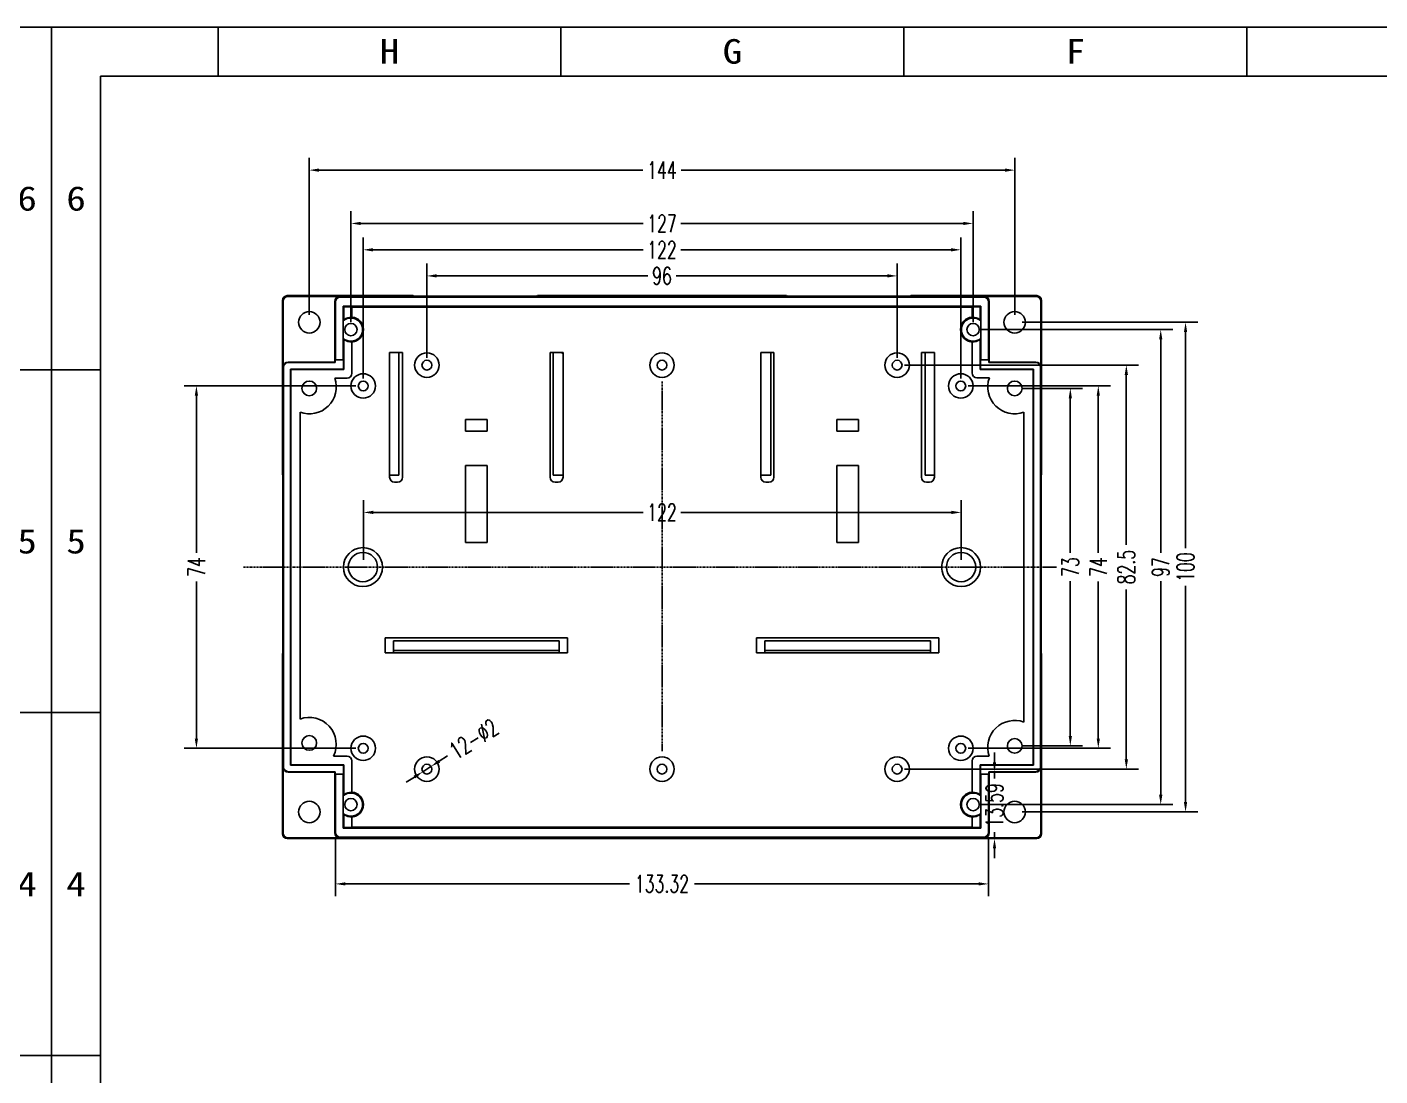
# Model space of a CAD drawing. Header units: millimetres. Extents: x 5016 to 6204, y 3065 to 3485.
# Drawn here: x 5605.2 to 5881.4, y 3270.9 to 3485.1 of the extents above; entities that cross this region are included whole.
import ezdxf
from ezdxf.enums import TextEntityAlignment as Align

# ---------------------------------------------------------------- set-up
doc = ezdxf.new("R2010")
doc.units = ezdxf.units.MM
doc.linetypes.add('CENTER', pattern=[0.6, 0.375, -0.075, 0.075, -0.075])
doc.styles.add('romans', font='romans.shx', dxfattribs={"width": 0.67, "bigfont": 'fangsong.shx'})
doc.styles.add('TEXTSTYLE_0', font='txt', dxfattribs={"width": 0.8})
doc.dimstyles.new('MSTD', dxfattribs={"dimtxt": 3.5, "dimasz": 2, "dimexe": 2.5, "dimexo": 1.5, "dimgap": 1, "dimtad": 0, "dimdsep": 46, "dimtxsty": 'romans', "dimcen": 0, "dimclrd": 5, "dimclre": 5, "dimclrt": 3, "dimadec": 1, "dimazin": 0, "dimtfac": 0.5, "dimtmove": 0, "dimatfit": 3, "dimfxl": 1, "dimarcsym": 0})

# ---------------------------------------------------------------- blocks, each defined once
blk = doc.blocks.new('SUN_6HWZ35TKK40GSGJE8VEUYAXIAKM')
at = {"color": 7, "linetype": 'Continuous'}
for p, q in [((-594, 420), (0, 420)), ((-594, 0), (-594, 420)), ((-560, 410), (-560, 420)), ((-490, 410), (-490, 420)), ((-420, 410), (-420, 420)), ((-350, 410), (-350, 420)), ((0, 0), (0, 420)), ((-584, 410), (-10, 410)), ((-584, 10), (-584, 410)), ((-594, 350), (-584, 350)), ((-10, 350), (0, 350)), ((-594, 280), (-584, 280)), ((-10, 280), (0, 280)), ((-594, 210), (-584, 210)), ((-10, 210), (0, 210))]:
    blk.add_line(p, q, dxfattribs=at)
at = {"color": 2, "linetype": 'Continuous', "style": 'TEXTSTYLE_0', "width": 1.2}
for s, p, p2 in [('H', (-526.99, 412.53), (-522.99, 412.53)), ('G', (-456.99, 412.53), (-452.99, 412.53)), ('F', (-386.99, 412.53), (-382.99, 412.53)), ('6', (-590.99, 382.5), (-586.99, 382.5)), ('6', (-6.99, 382.5), (-2.99, 382.5)), ('5', (-590.99, 312.5), (-586.99, 312.5)), ('5', (-6.99, 312.5), (-2.99, 312.5)), ('4', (-590.99, 242.5), (-586.99, 242.5)), ('4', (-6.99, 242.5), (-2.99, 242.5))]:
    blk.add_text(s, height=5, dxfattribs=at).set_placement(p, p2, align=Align.FIT)
blk = doc.blocks.new('*D70')
at = {"color": 5, "lineweight": -2}
for p, q in [((5662.82, 3426.34), (5662.82, 3458.42)), ((5806.83, 3426.34), (5806.83, 3458.42)), ((5664.82, 3455.92), (5730.92, 3455.92)), ((5804.83, 3455.92), (5738.73, 3455.92))]:
    blk.add_line(p, q, dxfattribs=at)
at = {"color": 5}
for points in [[(5664.82, 3456.25), (5664.82, 3455.58), (5662.82, 3455.92)], [(5804.83, 3456.25), (5804.83, 3455.58), (5806.83, 3455.92)]]:
    blk.add_solid(points, dxfattribs=at)
at = {"layer": 'Defpoints', "color": 0}
for p in [(5806.83, 3455.92), (5662.82, 3424.84), (5806.83, 3424.84)]:
    blk.add_point(p, dxfattribs=at)
at = {"color": 3, "insert": (5734.82, 3455.92), "char_height": 3.5, "attachment_point": 5, "style": 'romans'}
blk.add_mtext('144', dxfattribs=at)
blk = doc.blocks.new('*D71')
at = {"color": 5, "lineweight": -2}
for p, q in [((5808.33, 3424.84), (5844.2, 3424.84)), ((5841.7, 3422.84), (5841.7, 3378.69)), ((5841.7, 3326.85), (5841.7, 3371)), ((5808.33, 3324.85), (5844.2, 3324.85))]:
    blk.add_line(p, q, dxfattribs=at)
at = {"color": 5}
for points in [[(5841.37, 3422.84), (5842.03, 3422.84), (5841.7, 3424.84)], [(5841.37, 3326.85), (5842.03, 3326.85), (5841.7, 3324.85)]]:
    blk.add_solid(points, dxfattribs=at)
at = {"layer": 'Defpoints', "color": 0}
for p in [(5806.83, 3424.84), (5806.83, 3324.85), (5841.7, 3324.85)]:
    blk.add_point(p, dxfattribs=at)
at = {"color": 3, "insert": (5841.7, 3374.85), "char_height": 3.5, "attachment_point": 5, "rotation": 90, "style": 'romans'}
blk.add_mtext('100', dxfattribs=at)
blk = doc.blocks.new('*D72')
at = {"color": 5, "lineweight": -2}
for p, q in [((5808.33, 3411.34), (5820.68, 3411.34)), ((5818.18, 3409.34), (5818.18, 3377.74)), ((5818.18, 3340.35), (5818.18, 3371.95)), ((5808.33, 3338.35), (5820.68, 3338.35))]:
    blk.add_line(p, q, dxfattribs=at)
at = {"color": 5}
for points in [[(5817.85, 3409.34), (5818.51, 3409.34), (5818.18, 3411.34)], [(5817.85, 3340.35), (5818.51, 3340.35), (5818.18, 3338.35)]]:
    blk.add_solid(points, dxfattribs=at)
at = {"layer": 'Defpoints', "color": 0}
for p in [(5806.83, 3411.34), (5806.83, 3338.35), (5818.18, 3338.35)]:
    blk.add_point(p, dxfattribs=at)
at = {"color": 3, "insert": (5818.18, 3374.85), "char_height": 3.5, "attachment_point": 5, "rotation": 90, "style": 'romans'}
blk.add_mtext('73', dxfattribs=at)
blk = doc.blocks.new('*D73')
at = {"color": 5, "lineweight": -2}
for p, q in [((5672.32, 3411.85), (5637.28, 3411.85)), ((5639.78, 3409.85), (5639.78, 3377.8)), ((5639.78, 3339.85), (5639.78, 3371.89)), ((5672.32, 3337.85), (5637.28, 3337.85))]:
    blk.add_line(p, q, dxfattribs=at)
at = {"color": 5}
for points in [[(5639.44, 3409.85), (5640.11, 3409.85), (5639.78, 3411.85)], [(5639.44, 3339.85), (5640.11, 3339.85), (5639.78, 3337.85)]]:
    blk.add_solid(points, dxfattribs=at)
at = {"layer": 'Defpoints', "color": 0}
for p in [(5673.82, 3411.85), (5639.78, 3337.85), (5673.82, 3337.85)]:
    blk.add_point(p, dxfattribs=at)
at = {"color": 3, "insert": (5639.78, 3374.85), "char_height": 3.5, "attachment_point": 5, "rotation": 90, "style": 'romans'}
blk.add_mtext('74', dxfattribs=at)
blk = doc.blocks.new('*D74')
at = {"color": 5, "lineweight": -2}
for p, q in [((5797.32, 3411.85), (5826.39, 3411.85)), ((5823.89, 3409.85), (5823.89, 3377.8)), ((5823.89, 3339.85), (5823.89, 3371.89)), ((5797.32, 3337.85), (5826.39, 3337.85))]:
    blk.add_line(p, q, dxfattribs=at)
at = {"color": 5}
for points in [[(5823.56, 3409.85), (5824.22, 3409.85), (5823.89, 3411.85)], [(5823.56, 3339.85), (5824.22, 3339.85), (5823.89, 3337.85)]]:
    blk.add_solid(points, dxfattribs=at)
at = {"layer": 'Defpoints', "color": 0}
for p in [(5795.82, 3411.85), (5795.82, 3337.85), (5823.89, 3337.85)]:
    blk.add_point(p, dxfattribs=at)
at = {"color": 3, "insert": (5823.89, 3374.85), "char_height": 3.5, "attachment_point": 5, "rotation": 90, "style": 'romans'}
blk.add_mtext('74', dxfattribs=at)
blk = doc.blocks.new('*D75')
at = {"color": 5, "lineweight": -2}
for p, q in [((5784.32, 3416.1), (5832.11, 3416.1)), ((5829.61, 3414.1), (5829.61, 3379.42)), ((5829.61, 3335.6), (5829.61, 3370.27)), ((5784.32, 3333.6), (5832.11, 3333.6))]:
    blk.add_line(p, q, dxfattribs=at)
at = {"color": 5}
for points in [[(5829.28, 3414.1), (5829.95, 3414.1), (5829.61, 3416.1)], [(5829.28, 3335.6), (5829.95, 3335.6), (5829.61, 3333.6)]]:
    blk.add_solid(points, dxfattribs=at)
at = {"layer": 'Defpoints', "color": 0}
for p in [(5782.82, 3416.1), (5782.82, 3333.6), (5829.61, 3333.6)]:
    blk.add_point(p, dxfattribs=at)
at = {"color": 3, "insert": (5829.61, 3374.85), "char_height": 3.5, "attachment_point": 5, "rotation": 90, "style": 'romans'}
blk.add_mtext('82.5', dxfattribs=at)
blk = doc.blocks.new('*D76')
at = {"color": 5, "lineweight": -2}
for p, q in [((5799.82, 3423.35), (5839.13, 3423.35)), ((5836.63, 3421.35), (5836.63, 3377.74)), ((5836.63, 3328.35), (5836.63, 3371.95)), ((5799.82, 3326.35), (5839.13, 3326.35))]:
    blk.add_line(p, q, dxfattribs=at)
at = {"color": 5}
for points in [[(5836.3, 3421.35), (5836.97, 3421.35), (5836.63, 3423.35)], [(5836.3, 3328.35), (5836.97, 3328.35), (5836.63, 3326.35)]]:
    blk.add_solid(points, dxfattribs=at)
at = {"layer": 'Defpoints', "color": 0}
for p in [(5798.32, 3423.35), (5798.32, 3326.35), (5836.63, 3326.35)]:
    blk.add_point(p, dxfattribs=at)
at = {"color": 3, "insert": (5836.63, 3374.85), "char_height": 3.5, "attachment_point": 5, "rotation": 90, "style": 'romans'}
blk.add_mtext('97', dxfattribs=at)
blk = doc.blocks.new('*D77')
at = {"color": 5, "lineweight": -2}
for p, q in [((5671.33, 3424.85), (5671.33, 3447.53)), ((5798.32, 3424.85), (5798.32, 3447.53)), ((5673.33, 3445.03), (5730.98, 3445.03)), ((5796.32, 3445.03), (5738.67, 3445.03))]:
    blk.add_line(p, q, dxfattribs=at)
at = {"color": 5}
for points in [[(5673.33, 3445.37), (5673.33, 3444.7), (5671.33, 3445.03)], [(5796.32, 3445.37), (5796.32, 3444.7), (5798.32, 3445.03)]]:
    blk.add_solid(points, dxfattribs=at)
at = {"layer": 'Defpoints', "color": 0}
for p in [(5798.32, 3445.03), (5671.33, 3423.35), (5798.32, 3423.35)]:
    blk.add_point(p, dxfattribs=at)
at = {"color": 3, "insert": (5734.82, 3445.03), "char_height": 3.5, "attachment_point": 5, "style": 'romans'}
blk.add_mtext('127', dxfattribs=at)
blk = doc.blocks.new('*D44')
at = {"color": 5, "lineweight": -2}
for p, q in [((5673.82, 3413.35), (5673.82, 3442.15)), ((5795.82, 3413.35), (5795.82, 3442.15)), ((5675.82, 3439.65), (5730.98, 3439.65)), ((5793.82, 3439.65), (5738.67, 3439.65))]:
    blk.add_line(p, q, dxfattribs=at)
at = {"color": 5}
for points in [[(5675.82, 3439.98), (5675.82, 3439.32), (5673.82, 3439.65)], [(5793.82, 3439.98), (5793.82, 3439.32), (5795.82, 3439.65)]]:
    blk.add_solid(points, dxfattribs=at)
at = {"layer": 'Defpoints', "color": 0}
for p in [(5795.82, 3439.65), (5673.82, 3411.85), (5795.82, 3411.85)]:
    blk.add_point(p, dxfattribs=at)
at = {"color": 3, "insert": (5734.82, 3439.65), "char_height": 3.5, "attachment_point": 5, "style": 'romans'}
blk.add_mtext('122', dxfattribs=at)
blk = doc.blocks.new('*D78')
at = {"color": 5, "lineweight": -2}
for p, q in [((5686.82, 3417.6), (5686.82, 3436.82)), ((5782.82, 3417.6), (5782.82, 3436.82)), ((5688.82, 3434.32), (5731.92, 3434.32)), ((5780.82, 3434.32), (5737.72, 3434.32))]:
    blk.add_line(p, q, dxfattribs=at)
at = {"color": 5}
for points in [[(5688.82, 3434.66), (5688.82, 3433.99), (5686.82, 3434.32)], [(5780.82, 3434.66), (5780.82, 3433.99), (5782.82, 3434.32)]]:
    blk.add_solid(points, dxfattribs=at)
at = {"layer": 'Defpoints', "color": 0}
for p in [(5782.82, 3434.32), (5686.82, 3416.1), (5782.82, 3416.1)]:
    blk.add_point(p, dxfattribs=at)
at = {"color": 3, "insert": (5734.82, 3434.32), "char_height": 3.5, "attachment_point": 5, "style": 'romans'}
blk.add_mtext('96', dxfattribs=at)
blk = doc.blocks.new('*D79')
at = {"color": 5, "lineweight": -2}
for p, q in [((5691.03, 3336.29), (5689.35, 3335.21)), ((5685.98, 3333.06), (5687.66, 3334.14)), ((5684.3, 3331.98), (5682.61, 3330.9))]:
    blk.add_line(p, q, dxfattribs=at)
at = {"color": 5}
for points in [[(5689.17, 3335.49), (5689.53, 3334.93), (5687.66, 3334.14)], [(5684.12, 3332.26), (5684.48, 3331.7), (5685.98, 3333.06)]]:
    blk.add_solid(points, dxfattribs=at)
at = {"layer": 'Defpoints', "color": 0}
for p in [(5687.66, 3334.14), (5685.98, 3333.06)]:
    blk.add_point(p, dxfattribs=at)
at = {"color": 3, "insert": (5696.39, 3339.72), "char_height": 3.5, "attachment_point": 5, "rotation": 32.6467, "style": 'romans'}
blk.add_mtext('12-∅2', dxfattribs=at)
blk = doc.blocks.new('*D80')
at = {"color": 5, "lineweight": -2}
for p, q in [((5673.88, 3376.35), (5673.88, 3388.52)), ((5675.88, 3386.02), (5730.98, 3386.02)), ((5793.88, 3386.02), (5738.67, 3386.02)), ((5795.88, 3376.35), (5795.88, 3388.52))]:
    blk.add_line(p, q, dxfattribs=at)
at = {"color": 5}
for points in [[(5675.88, 3386.36), (5675.88, 3385.69), (5673.88, 3386.02)], [(5793.88, 3386.36), (5793.88, 3385.69), (5795.88, 3386.02)]]:
    blk.add_solid(points, dxfattribs=at)
at = {"layer": 'Defpoints', "color": 0}
for p in [(5673.88, 3386.02), (5673.88, 3374.85), (5795.88, 3374.85)]:
    blk.add_point(p, dxfattribs=at)
at = {"color": 3, "insert": (5734.82, 3386.02), "char_height": 3.5, "attachment_point": 5, "style": 'romans'}
blk.add_mtext('122', dxfattribs=at)
blk = doc.blocks.new('*D82')
at = {"color": 5, "lineweight": -2}
for p, q in [((5668.16, 3319.22), (5668.16, 3307.66)), ((5801.48, 3319.22), (5801.48, 3307.66)), ((5670.16, 3310.16), (5728.18, 3310.16)), ((5799.48, 3310.16), (5741.46, 3310.16))]:
    blk.add_line(p, q, dxfattribs=at)
at = {"color": 5}
for points in [[(5670.16, 3310.49), (5670.16, 3309.83), (5668.16, 3310.16)], [(5799.48, 3310.49), (5799.48, 3309.83), (5801.48, 3310.16)]]:
    blk.add_solid(points, dxfattribs=at)
at = {"layer": 'Defpoints', "color": 0}
for p in [(5668.16, 3320.72), (5801.48, 3320.72), (5801.48, 3310.16)]:
    blk.add_point(p, dxfattribs=at)
at = {"color": 3, "insert": (5734.82, 3310.16), "char_height": 3.5, "attachment_point": 5, "style": 'romans'}
blk.add_mtext('133.32', dxfattribs=at)
blk = doc.blocks.new('*D83')
at = {"color": 5, "lineweight": -2}
for p, q in [((5802.7, 3334.99), (5802.7, 3336.99)), ((5802.7, 3332.99), (5802.7, 3331.67)), ((5803.12, 3332.99), (5805.2, 3332.99)), ((5802.7, 3319.4), (5802.7, 3320.73)), ((5802.17, 3319.4), (5805.2, 3319.4)), ((5802.7, 3317.4), (5802.7, 3315.4))]:
    blk.add_line(p, q, dxfattribs=at)
at = {"color": 5}
for points in [[(5802.37, 3334.99), (5803.03, 3334.99), (5802.7, 3332.99)], [(5802.37, 3317.4), (5803.03, 3317.4), (5802.7, 3319.4)]]:
    blk.add_solid(points, dxfattribs=at)
at = {"layer": 'Defpoints', "color": 0}
for p in [(5801.62, 3332.99), (5800.67, 3319.4), (5802.7, 3319.4)]:
    blk.add_point(p, dxfattribs=at)
at = {"color": 3, "insert": (5802.7, 3326.2), "char_height": 3.5, "attachment_point": 5, "rotation": 90, "style": 'romans'}
blk.add_mtext('13.59', dxfattribs=at)

msp = doc.modelspace()

# ---------------------------------------------------------------- linework, layer by layer
at = {"color": 7, "linetype": 'Continuous'}
for p, q in [((5658.323, 3430.288), (5658.497, 3430.113)), ((5658.323, 3430.288), (5684.051, 3430.288)), ((5684.125, 3430.215), (5684.051, 3430.288)), ((5709.324, 3430.215), (5684.125, 3430.215)), ((5709.397, 3430.288), (5709.324, 3430.215)), ((5760.249, 3430.288), (5709.397, 3430.288)), ((5760.322, 3430.215), (5760.249, 3430.288)), ((5785.521, 3430.215), (5760.322, 3430.215)), ((5785.594, 3430.288), (5785.521, 3430.215)), ((5785.594, 3430.288), (5811.323, 3430.288)), ((5811.323, 3430.288), (5811.148, 3430.113)), ((5657.323, 3429.288), (5657.323, 3393.67)), ((5657.323, 3429.288), (5657.497, 3429.114)), ((5657.497, 3429.114), (5657.497, 3415.697)), ((5669.023, 3430.113), (5658.497, 3430.113)), ((5668.023, 3416.697), (5668.023, 3429.114)), ((5668.023, 3429.114), (5668.163, 3428.974)), ((5668.163, 3428.974), (5668.163, 3417.146)), ((5669.023, 3430.113), (5669.163, 3429.974)), ((5800.483, 3429.974), (5669.163, 3429.974)), ((5669.744, 3417.146), (5669.744, 3428.128)), ((5669.744, 3428.128), (5669.875, 3427.997)), ((5799.901, 3428.128), (5669.744, 3428.128)), ((5669.875, 3427.997), (5669.875, 3425.37)), ((5671.536, 3427.997), (5669.875, 3427.997)), ((5671.536, 3427.997), (5671.536, 3425.827)), ((5798.109, 3427.936), (5671.536, 3427.936)), ((5798.109, 3427.997), (5798.109, 3425.827)), ((5799.77, 3427.997), (5798.109, 3427.997)), ((5799.901, 3428.128), (5799.77, 3427.997)), ((5799.77, 3425.37), (5799.77, 3427.997)), ((5799.901, 3428.128), (5799.901, 3417.146)), ((5800.483, 3429.974), (5800.622, 3430.113)), ((5811.148, 3430.113), (5800.622, 3430.113)), ((5801.483, 3428.974), (5801.622, 3429.114)), ((5801.483, 3428.974), (5801.483, 3417.146)), ((5801.622, 3429.114), (5801.622, 3416.697)), ((5812.323, 3429.288), (5812.148, 3429.114)), ((5812.148, 3415.697), (5812.148, 3429.114)), ((5812.323, 3429.288), (5812.323, 3393.67)), ((5669.762, 3421.556), (5669.762, 3425.136)), ((5799.884, 3421.556), (5799.884, 3425.136)), ((5669.875, 3421.321), (5669.875, 3415.194)), ((5671.536, 3420.865), (5671.536, 3414.433)), ((5798.109, 3414.494), (5798.109, 3420.865)), ((5799.77, 3415.194), (5799.77, 3421.321)), ((5658.572, 3416.622), (5658.497, 3416.697)), ((5658.497, 3416.697), (5668.023, 3416.697)), ((5658.572, 3416.622), (5668.098, 3416.622)), ((5668.098, 3416.622), (5668.023, 3416.697)), ((5668.098, 3416.622), (5668.098, 3417.146)), ((5668.098, 3417.146), (5669.809, 3417.146)), ((5669.809, 3415.261), (5669.809, 3417.146)), ((5679.225, 3393.195), (5679.225, 3418.694)), ((5679.225, 3418.694), (5681.85, 3418.694)), ((5681.125, 3418.694), (5681.125, 3393.635)), ((5681.85, 3418.694), (5681.85, 3393.195)), ((5711.999, 3393.195), (5711.999, 3418.694)), ((5711.999, 3418.694), (5714.623, 3418.694)), ((5712.624, 3393.635), (5712.624, 3418.694)), ((5714.523, 3418.694), (5714.525, 3418.405)), ((5714.525, 3418.405), (5714.623, 3418.405)), ((5714.623, 3418.694), (5714.623, 3393.195)), ((5755.022, 3393.195), (5755.022, 3418.694)), ((5755.022, 3418.694), (5757.647, 3418.694)), ((5757.022, 3418.694), (5757.022, 3393.635)), ((5757.647, 3418.694), (5757.647, 3393.195)), ((5787.796, 3393.195), (5787.796, 3418.694)), ((5787.796, 3418.694), (5790.421, 3418.694)), ((5788.521, 3393.635), (5788.521, 3418.694)), ((5790.421, 3418.694), (5790.421, 3393.195)), ((5799.837, 3417.146), (5801.547, 3417.146)), ((5799.837, 3415.261), (5799.837, 3417.146)), ((5801.547, 3416.622), (5801.547, 3417.146)), ((5801.547, 3416.622), (5801.622, 3416.697)), ((5801.547, 3416.622), (5811.073, 3416.622)), ((5801.622, 3416.697), (5811.148, 3416.697)), ((5811.148, 3416.697), (5811.073, 3416.622)), ((5657.572, 3415.622), (5657.497, 3415.697)), ((5657.572, 3415.622), (5657.572, 3334.07)), ((5658.959, 3415.261), (5658.959, 3334.431)), ((5658.959, 3415.261), (5659.025, 3415.194)), ((5669.809, 3415.261), (5658.959, 3415.261)), ((5659.025, 3415.194), (5659.025, 3334.497)), ((5669.875, 3415.194), (5659.025, 3415.194)), ((5669.809, 3415.261), (5669.875, 3415.194)), ((5799.837, 3415.261), (5799.77, 3415.194)), ((5810.62, 3415.194), (5799.77, 3415.194)), ((5810.686, 3415.261), (5799.837, 3415.261)), ((5810.686, 3415.261), (5810.62, 3415.194)), ((5810.62, 3334.497), (5810.62, 3415.194)), ((5810.686, 3334.431), (5810.686, 3415.261)), ((5812.148, 3415.697), (5812.073, 3415.622)), ((5812.073, 3415.622), (5812.073, 3334.07)), ((5670.536, 3413.433), (5668.021, 3413.433)), ((5801.646, 3413.494), (5799.109, 3413.494)), ((5660.932, 3406.479), (5660.932, 3343.813)), ((5808.714, 3343.213), (5808.714, 3406.479)), ((5694.724, 3402.595), (5694.724, 3404.995)), ((5694.724, 3404.995), (5699.124, 3404.995)), ((5699.124, 3402.595), (5694.724, 3402.595)), ((5699.124, 3404.995), (5699.124, 3402.595)), ((5770.521, 3402.595), (5770.521, 3404.995)), ((5770.521, 3404.995), (5774.921, 3404.995)), ((5774.921, 3402.595), (5770.521, 3402.595)), ((5774.921, 3404.995), (5774.921, 3402.595)), ((5694.724, 3379.896), (5694.724, 3395.596)), ((5694.724, 3395.595), (5699.124, 3395.595)), ((5699.124, 3395.596), (5699.124, 3379.896)), ((5770.521, 3379.896), (5770.521, 3395.596)), ((5770.521, 3395.595), (5774.921, 3395.595)), ((5774.921, 3395.596), (5774.921, 3379.896)), ((5657.323, 3393.67), (5657.396, 3393.596)), ((5657.396, 3357.296), (5657.396, 3393.596)), ((5681.125, 3393.635), (5679.225, 3393.635)), ((5680.85, 3392.195), (5680.225, 3392.195)), ((5714.623, 3393.635), (5712.624, 3393.635)), ((5713.623, 3392.195), (5712.999, 3392.195)), ((5757.022, 3393.635), (5755.022, 3393.635)), ((5756.647, 3392.195), (5756.022, 3392.195)), ((5790.421, 3393.635), (5788.521, 3393.635)), ((5789.421, 3392.195), (5788.796, 3392.195)), ((5812.323, 3393.67), (5812.249, 3393.596)), ((5812.249, 3357.296), (5812.249, 3393.596)), ((5699.124, 3379.896), (5694.724, 3379.896)), ((5774.921, 3379.896), (5770.521, 3379.896)), ((5678.325, 3357.345), (5678.325, 3360.396)), ((5678.325, 3360.396), (5715.523, 3360.396)), ((5680.025, 3357.345), (5680.025, 3359.796)), ((5713.824, 3359.796), (5680.025, 3359.796)), ((5713.824, 3357.345), (5713.824, 3359.796)), ((5715.523, 3360.396), (5715.523, 3357.345)), ((5754.122, 3360.396), (5791.321, 3360.396)), ((5754.122, 3357.345), (5754.122, 3360.396)), ((5789.621, 3359.796), (5755.822, 3359.796)), ((5755.822, 3357.345), (5755.822, 3359.796)), ((5789.621, 3357.345), (5789.621, 3359.796)), ((5791.321, 3360.396), (5791.321, 3357.345)), ((5657.323, 3357.223), (5657.396, 3357.296)), ((5657.323, 3357.223), (5657.323, 3320.403)), ((5715.523, 3357.345), (5678.325, 3357.345)), ((5713.824, 3357.796), (5680.025, 3357.796)), ((5791.321, 3357.345), (5754.122, 3357.345)), ((5789.621, 3357.796), (5755.822, 3357.796)), ((5812.323, 3357.223), (5812.249, 3357.296)), ((5812.323, 3357.223), (5812.323, 3320.403)), ((5657.497, 3333.995), (5657.572, 3334.07)), ((5657.497, 3333.995), (5657.497, 3320.578)), ((5658.959, 3334.431), (5659.025, 3334.497)), ((5658.959, 3334.431), (5669.809, 3334.431)), ((5659.025, 3334.497), (5669.875, 3334.497)), ((5667.774, 3336.258), (5670.536, 3336.258)), ((5669.809, 3334.431), (5669.875, 3334.497)), ((5669.809, 3334.431), (5669.809, 3332.546)), ((5669.875, 3334.497), (5669.875, 3328.37)), ((5671.536, 3335.258), (5671.536, 3328.827)), ((5798.109, 3328.827), (5798.109, 3335.258)), ((5799.109, 3336.258), (5801.624, 3336.258)), ((5799.77, 3334.497), (5810.62, 3334.497)), ((5799.837, 3334.431), (5799.77, 3334.497)), ((5799.77, 3328.37), (5799.77, 3334.497)), ((5799.837, 3334.431), (5810.686, 3334.431)), ((5799.837, 3334.431), (5799.837, 3332.546)), ((5810.686, 3334.431), (5810.62, 3334.497)), ((5812.073, 3334.07), (5812.148, 3333.995)), ((5812.148, 3320.578), (5812.148, 3333.995)), ((5658.497, 3332.995), (5658.572, 3333.07)), ((5668.023, 3332.995), (5658.497, 3332.995)), ((5668.098, 3333.07), (5658.572, 3333.07)), ((5668.098, 3333.07), (5668.023, 3332.995)), ((5668.023, 3320.578), (5668.023, 3332.995)), ((5668.098, 3333.07), (5668.098, 3332.546)), ((5668.098, 3332.546), (5669.809, 3332.546)), ((5668.163, 3320.717), (5668.163, 3332.546)), ((5669.744, 3321.563), (5669.744, 3332.546)), ((5799.837, 3332.546), (5801.547, 3332.546)), ((5799.901, 3332.546), (5799.901, 3321.563)), ((5801.483, 3320.717), (5801.483, 3332.546)), ((5811.073, 3333.07), (5801.547, 3333.07)), ((5801.547, 3333.07), (5801.622, 3332.995)), ((5801.547, 3333.07), (5801.547, 3332.546)), ((5811.148, 3332.995), (5801.622, 3332.995)), ((5801.622, 3332.995), (5801.622, 3320.578)), ((5811.073, 3333.07), (5811.148, 3332.995)), ((5669.762, 3328.136), (5669.762, 3324.556)), ((5799.884, 3328.136), (5799.884, 3324.556)), ((5669.875, 3324.321), (5669.875, 3321.694)), ((5671.536, 3321.694), (5671.536, 3323.865)), ((5798.109, 3321.694), (5798.109, 3323.865)), ((5799.77, 3321.694), (5799.77, 3324.321)), ((5657.323, 3320.403), (5657.497, 3320.578)), ((5668.163, 3320.717), (5668.023, 3320.578)), ((5669.163, 3319.718), (5669.023, 3319.578)), ((5669.163, 3319.718), (5800.483, 3319.718)), ((5669.744, 3321.563), (5669.875, 3321.694)), ((5669.744, 3321.563), (5799.901, 3321.563)), ((5669.875, 3321.694), (5671.536, 3321.694)), ((5671.536, 3321.755), (5798.109, 3321.755)), ((5798.109, 3321.694), (5799.77, 3321.694)), ((5799.901, 3321.563), (5799.77, 3321.694)), ((5800.622, 3319.578), (5800.483, 3319.718)), ((5801.622, 3320.578), (5801.483, 3320.717)), ((5812.323, 3320.403), (5812.148, 3320.578)), ((5658.323, 3319.403), (5658.497, 3319.578)), ((5811.323, 3319.403), (5658.323, 3319.403)), ((5658.497, 3319.578), (5669.023, 3319.578)), ((5800.622, 3319.578), (5811.148, 3319.578)), ((5811.323, 3319.403), (5811.148, 3319.578))]:
    msp.add_line(p, q, dxfattribs=at)
at = {"color": 6, "linetype": 'CENTER'}
for p, q in [((5734.823, 3412.776), (5734.823, 3337.216)), ((5649.386, 3374.846), (5815.428, 3374.846))]:
    msp.add_line(p, q, dxfattribs=at)
at = {"color": 7, "linetype": 'Continuous'}
for centre, radius in [((5662.82, 3424.844), 2.2), ((5806.825, 3424.844), 2.2), ((5671.325, 3423.346), 1.25), ((5798.32, 3423.346), 1.25), ((5686.823, 3416.096), 2.5), ((5686.823, 3416.096), 1), ((5734.823, 3416.096), 2.5), ((5734.823, 3416.096), 1), ((5782.823, 3416.096), 2.5), ((5782.823, 3416.096), 1), ((5673.823, 3411.846), 2.5), ((5795.823, 3411.846), 2.5), ((5662.82, 3411.344), 1.5), ((5673.823, 3411.846), 1), ((5795.823, 3411.846), 1), ((5806.825, 3411.344), 1.5), ((5662.82, 3338.947), 1.5), ((5673.823, 3337.846), 2.5), ((5795.823, 3337.846), 2.5), ((5806.825, 3338.347), 1.5), ((5673.823, 3337.846), 1), ((5795.823, 3337.846), 1), ((5686.823, 3333.596), 2.5), ((5686.823, 3333.596), 1), ((5734.823, 3333.596), 2.5), ((5734.823, 3333.596), 1), ((5782.823, 3333.596), 2.5), ((5782.823, 3333.596), 1), ((5662.82, 3324.848), 2.2), ((5671.325, 3326.346), 1.25), ((5798.32, 3326.346), 1.25), ((5806.825, 3324.848), 2.2)]:
    msp.add_circle(centre, radius, dxfattribs=at)
at = {"color": 7}
for centre, radius in [((5673.764, 3374.846), 3.98), ((5673.764, 3374.846), 2.993), ((5795.882, 3374.846), 3.98), ((5795.882, 3374.846), 2.993)]:
    msp.add_circle(centre, radius, dxfattribs=at)
at = {"color": 7, "linetype": 'Continuous'}
for centre, radius, start, end in [((5671.325, 3423.346), 2.377, 228.86668, 131.13332), ((5674.663, 3422.908), 5.384, 152.78359, 155.5549), ((5671.325, 3423.346), 2.49, 85.13727, 125.61095), ((5671.325, 3423.346), 2.551, 274.74601, 85.25399), ((5798.32, 3423.346), 2.551, 94.74601, 265.25399), ((5798.32, 3423.346), 2.377, 48.86668, 311.13332), ((5798.32, 3423.346), 2.49, 54.38905, 94.86273), ((5794.982, 3422.908), 5.384, 24.4451, 27.21641), ((5674.663, 3423.784), 5.384, 204.4451, 207.21641), ((5671.325, 3423.346), 2.49, 234.38905, 274.86273), ((5798.32, 3423.346), 2.49, 265.13727, 305.61095), ((5794.982, 3423.784), 5.384, 332.78359, 335.5549), ((5670.536, 3414.433), 1, 270, 0), ((5799.109, 3414.494), 1, 180, 270), ((5662.82, 3411.644), 5.5, 249.9143, 18.9804), ((5806.825, 3411.644), 5.5, 160.34523, 290.0857), ((5680.225, 3393.195), 1, 180, 270), ((5680.85, 3393.195), 1, 270, 0), ((5712.999, 3393.195), 1, 180, 270), ((5713.623, 3393.195), 1, 270, 0), ((5756.022, 3393.195), 1, 180, 270), ((5756.647, 3393.195), 1, 270, 0), ((5788.796, 3393.195), 1, 180, 270), ((5789.421, 3393.195), 1, 270, 0), ((5662.82, 3338.647), 5.5, 334.25723, 110.0857), ((5806.825, 3338.047), 5.5, 69.9143, 198.9804), ((5670.536, 3335.258), 1, 0, 90), ((5799.109, 3335.258), 1, 90, 180), ((5671.325, 3326.346), 2.377, 228.86668, 131.13332), ((5674.663, 3325.908), 5.384, 152.78359, 155.5549), ((5671.325, 3326.346), 2.49, 85.13727, 125.61095), ((5671.325, 3326.346), 2.551, 274.74601, 85.25399), ((5798.32, 3326.346), 2.551, 94.74601, 265.25399), ((5798.32, 3326.346), 2.377, 48.86668, 311.13332), ((5798.32, 3326.346), 2.49, 54.38905, 94.86273), ((5794.982, 3325.908), 5.384, 24.4451, 27.21641), ((5674.663, 3326.784), 5.384, 204.4451, 207.21641), ((5671.325, 3326.346), 2.49, 234.38905, 274.86273), ((5798.32, 3326.346), 2.49, 265.13727, 305.61095), ((5794.982, 3326.784), 5.384, 332.78359, 335.5549)]:
    msp.add_arc(centre, radius, start, end, dxfattribs=at)
for centre, major_axis, start_param, end_param in [((5658.323, 3429.288), (0.707, -0.707), 2.3563468, 3.9268385), ((5811.323, 3429.288), (0.707, 0.707), -0.7852459, 0.7852459), ((5658.497, 3429.113), (0.707, -0.707), 2.3563468, 3.9268385), ((5669.023, 3429.113), (0.707, -0.707), 2.3563468, 3.9268385), ((5669.163, 3428.974), (0.707, -0.707), 2.3563468, 3.9268385), ((5800.482, 3428.974), (0.707, 0.707), -0.7852459, 0.7852459), ((5800.622, 3429.113), (0.707, 0.707), -0.7852459, 0.7852459), ((5811.148, 3429.113), (-0.707, -0.707), 2.3563468, 3.9268385), ((5658.497, 3415.697), (-0.707, 0.707), -0.7852459, 0.7852459), ((5658.573, 3415.622), (0.707, -0.707), 2.3563468, 3.9268385), ((5811.073, 3415.622), (0.707, 0.707), -0.7852459, 0.7852459), ((5811.148, 3415.697), (0.707, 0.707), -0.7852459, 0.7852459), ((5658.497, 3333.995), (0.707, 0.707), 2.3563468, 3.9268385), ((5658.573, 3334.07), (-0.707, -0.707), -0.7852459, 0.7852459), ((5811.073, 3334.07), (-0.707, 0.707), 2.3563468, 3.9268385), ((5811.148, 3333.995), (-0.707, 0.707), -3.9268385, -2.3563468), ((5658.323, 3320.404), (0.707, 0.707), 2.3563468, 3.9268385), ((5658.497, 3320.578), (0.707, 0.707), 2.3563468, 3.9268385), ((5669.023, 3320.578), (0.707, 0.707), -3.9268385, -2.3563468), ((5669.163, 3320.718), (-0.707, -0.707), -0.7852459, 0.7852459), ((5800.482, 3320.718), (-0.707, 0.707), 2.3563468, 3.9268385), ((5800.622, 3320.578), (0.707, -0.707), -0.7852459, 0.7852459), ((5811.148, 3320.578), (-0.707, 0.707), 2.3563468, 3.9268385), ((5811.323, 3320.404), (0.707, -0.707), -0.7852459, 0.7852459)]:
    msp.add_ellipse(centre, major_axis=major_axis, ratio=0.9996955, start_param=start_param, end_param=end_param, dxfattribs=at)

# ---------------------------------------------------------------- block references
for p in [(5610.204, 3065.139), (6204.204, 3065.139)]:
    msp.add_blockref('SUN_6HWZ35TKK40GSGJE8VEUYAXIAKM', p)

# ---------------------------------------------------------------- dimensions: what is measured, and where the dimension line sits
for base, p1, p2, picture, middle in [((5806.8252, 3455.9177), (5662.8204, 3424.8439), (5806.8252, 3424.8439), '*D70', (5734.8228, 3455.9177)), ((5798.3205, 3445.0336), (5671.325, 3423.3457), (5798.3205, 3423.3457), '*D77', (5734.8228, 3445.0336)), ((5795.823, 3439.65), (5673.823, 3411.846), (5795.823, 3411.846), '*D44', (5734.823, 3439.65)), ((5782.823, 3434.322), (5686.823, 3416.096), (5782.823, 3416.096), '*D78', (5734.823, 3434.322)), ((5801.483, 3310.16), (5668.163, 3320.717), (5801.483, 3320.717), '*D82', (5734.823, 3310.16))]:
    dim = msp.add_linear_dim(base=base, p1=p1, p2=p2, dimstyle='MSTD')
    dim.commit()
    dim.dimension.update_dxf_attribs({"geometry": picture, "text_midpoint": middle})
for base, p1, p2, picture, middle in [((5841.701, 3324.848), (5806.825, 3424.844), (5806.825, 3324.848), '*D71', (5841.701, 3374.846)), ((5836.633, 3326.346), (5798.32, 3423.346), (5798.32, 3326.346), '*D76', (5836.633, 3374.846)), ((5829.615, 3333.596), (5782.823, 3416.096), (5782.823, 3333.596), '*D75', (5829.615, 3374.846)), ((5639.777, 3337.846), (5673.823, 3411.846), (5673.823, 3337.846), '*D73', (5639.777, 3374.846)), ((5823.89, 3337.846), (5795.823, 3411.846), (5795.823, 3337.846), '*D74', (5823.89, 3374.846)), ((5818.18, 3338.347), (5806.825, 3411.344), (5806.825, 3338.347), '*D72', (5818.18, 3374.846)), ((5802.7, 3319.403), (5801.622, 3332.995), (5800.667, 3319.403), '*D83', (5802.7, 3326.199))]:
    dim = msp.add_linear_dim(base=base, p1=p1, p2=p2, angle=90, dimstyle='MSTD')
    dim.commit()
    dim.dimension.update_dxf_attribs({"geometry": picture, "text_midpoint": middle})
dim = msp.add_linear_dim(base=(5673.884, 3386.022), p1=(5795.882, 3374.846), p2=(5673.884, 3374.846), dimstyle='MSTD')
dim.commit()
dim.dimension.update_dxf_attribs({"geometry": '*D80', "text_midpoint": (5734.823, 3386.022), "dimtype": 160})
dim = msp.add_diameter_dim_2p(p1=(5685.981, 3333.056), p2=(5687.665, 3334.135), text='12-<>', dimstyle='MSTD')
dim.commit()
dim.dimension.update_dxf_attribs({"geometry": '*D79', "text_midpoint": (5696.388, 3339.724)})

doc.saveas('drawing.dxf')
